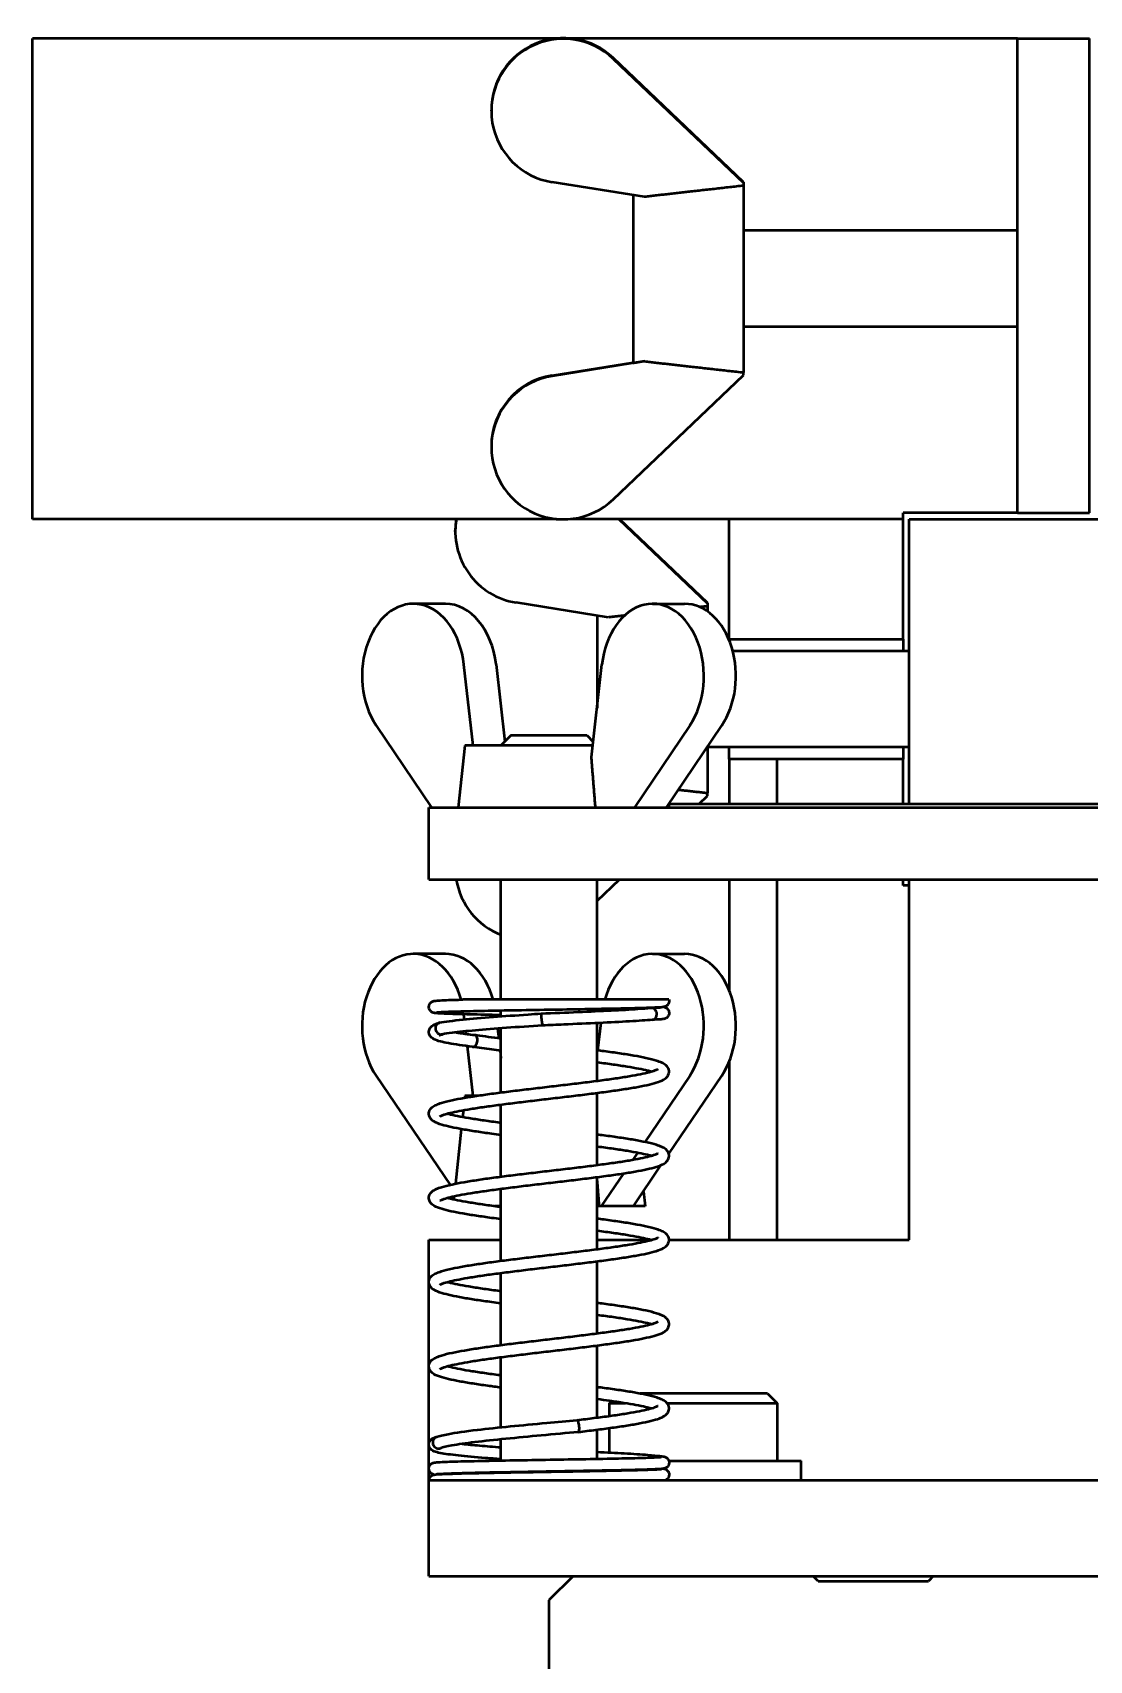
# Model space of a CAD drawing. Header units: millimetres. Extents: x -2015 to 3360, y -4745 to 2376.
# Drawn here: x 2083.4 to 2127.4, y 1527.8 to 1595.5 of the extents above; entities that cross this region are included whole.
import ezdxf

# ---------------------------------------------------------------- set-up
doc = ezdxf.new("R2010")
doc.units = ezdxf.units.MM
doc.header["$LTSCALE"] = 8
doc.layers.add('Visible (ISO)', color=7, linetype='Continuous', lineweight=50)

msp = doc.modelspace()

# ---------------------------------------------------------------- linework, layer by layer
at = {"layer": 'Visible (ISO)'}
for p, q in [((2105.254, 1595.305), (2083.443, 1595.305)), ((2083.443, 1575.305), (2083.443, 1595.305)), ((2124.443, 1595.305), (2105.833, 1595.305)), ((2124.443, 1575.555), (2124.443, 1595.305)), ((2124.443, 1595.305), (2127.443, 1595.305)), ((2127.443, 1575.555), (2127.443, 1595.305)), ((2113.043, 1589.32), (2107.612, 1594.492)), ((2107.612, 1594.461), (2113.043, 1589.289)), ((2102.543, 1592.289), (2102.543, 1592.32)), ((2108.926, 1588.712), (2105.071, 1589.327)), ((2108.443, 1588.789), (2108.443, 1581.805)), ((2113.043, 1589.32), (2113.043, 1589.289)), ((2113.043, 1589.289), (2113.043, 1589.175)), ((2113.043, 1589.175), (2113.043, 1581.405)), ((2124.443, 1587.305), (2113.043, 1587.305)), ((2124.443, 1583.305), (2113.043, 1583.305)), ((2108.926, 1581.867), (2105.071, 1581.253)), ((2105.071, 1581.284), (2108.443, 1581.821)), ((2107.612, 1576.119), (2113.043, 1581.29)), ((2108.443, 1581.805), (2108.445, 1581.805)), ((2113.043, 1581.29), (2113.043, 1581.405)), ((2102.543, 1578.321), (2102.543, 1578.291)), ((2105.254, 1575.305), (2083.443, 1575.305)), ((2119.693, 1575.305), (2105.833, 1575.305)), ((2107.851, 1575.305), (2111.543, 1571.789)), ((2111.543, 1571.82), (2107.883, 1575.305)), ((2112.443, 1570.305), (2112.443, 1575.305)), ((2124.443, 1575.555), (2119.693, 1575.555)), ((2119.693, 1575.305), (2119.693, 1575.555)), ((2119.693, 1570.305), (2119.693, 1575.305)), ((2119.943, 1575.305), (2139.943, 1575.305)), ((2119.943, 1563.455), (2119.943, 1575.305)), ((2124.443, 1575.555), (2127.443, 1575.555)), ((2101.043, 1574.789), (2101.043, 1574.82)), ((2100.63, 1571.776), (2099.295, 1571.776)), ((2107.426, 1571.212), (2103.571, 1571.827)), ((2109.256, 1571.776), (2110.591, 1571.776)), ((2111.543, 1571.82), (2111.543, 1571.789)), ((2111.543, 1571.789), (2111.543, 1571.675)), ((2106.943, 1571.289), (2106.943, 1567.439)), ((2111.543, 1571.675), (2111.543, 1571.461)), ((2112.443, 1570.267), (2112.443, 1570.305)), ((2112.443, 1570.305), (2119.693, 1570.305)), ((2119.943, 1569.805), (2112.596, 1569.805)), ((2119.693, 1570.305), (2119.693, 1569.805)), ((2101.785, 1565.876), (2101.403, 1569.248)), ((2102.738, 1569.248), (2103.102, 1566.035)), ((2106.711, 1565.393), (2107.148, 1569.248)), ((2097.749, 1566.707), (2100.054, 1563.305)), ((2103.373, 1566.305), (2102.943, 1565.876)), ((2103.373, 1566.305), (2106.514, 1566.305)), ((2106.514, 1566.305), (2106.784, 1566.035)), ((2110.802, 1566.707), (2108.497, 1563.305)), ((2109.832, 1563.305), (2112.137, 1566.707)), ((2101.443, 1565.876), (2101.164, 1563.305)), ((2106.766, 1565.876), (2101.443, 1565.876)), ((2111.543, 1565.831), (2111.543, 1563.905)), ((2119.943, 1565.805), (2111.543, 1565.805)), ((2112.443, 1565.305), (2112.443, 1565.805)), ((2119.693, 1565.805), (2119.693, 1565.305)), ((2114.443, 1565.305), (2112.443, 1565.305)), ((2112.443, 1565.305), (2112.443, 1563.455)), ((2114.443, 1563.455), (2114.443, 1565.305)), ((2119.693, 1565.305), (2114.443, 1565.305)), ((2119.693, 1563.455), (2119.693, 1565.305)), ((2111.191, 1563.455), (2111.543, 1563.79)), ((2111.543, 1563.79), (2111.543, 1563.905)), ((2099.943, 1563.305), (2416.943, 1563.305)), ((2099.943, 1560.305), (2099.943, 1563.305)), ((2109.943, 1563.455), (2406.943, 1563.455)), ((2109.943, 1563.305), (2109.943, 1563.455)), ((2099.943, 1560.305), (2416.943, 1560.305)), ((2102.943, 1555.305), (2102.943, 1560.305)), ((2106.943, 1559.41), (2107.883, 1560.305)), ((2106.943, 1555.305), (2106.943, 1560.305)), ((2112.443, 1560.305), (2112.443, 1555.697)), ((2114.443, 1545.305), (2114.443, 1560.305)), ((2119.693, 1560.055), (2119.693, 1560.305)), ((2119.943, 1545.305), (2119.943, 1560.305)), ((2119.943, 1560.055), (2119.693, 1560.055)), ((2100.63, 1557.205), (2099.295, 1557.205)), ((2109.256, 1557.205), (2110.591, 1557.205)), ((2109.937, 1555.305), (2101.36, 1555.305)), ((2102.943, 1554.609), (2102.943, 1554.841)), ((2106.943, 1554.825), (2106.943, 1554.911)), ((2101.425, 1554.482), (2101.403, 1554.677)), ((2102.74, 1554.663), (2102.747, 1554.594)), ((2106.943, 1551.925), (2106.943, 1554.326)), ((2106.979, 1553.187), (2107.109, 1554.334)), ((2101.494, 1553.877), (2101.481, 1553.986)), ((2102.804, 1554.097), (2102.85, 1553.689)), ((2102.943, 1551.44), (2102.943, 1554.108)), ((2101.785, 1551.305), (2101.552, 1553.365)), ((2102.908, 1553.177), (2102.943, 1552.869)), ((2097.749, 1552.136), (2100.825, 1547.598)), ((2110.802, 1552.136), (2108.933, 1549.378)), ((2109.932, 1548.883), (2112.137, 1552.136)), ((2112.443, 1552.713), (2112.443, 1545.305)), ((2106.943, 1548.421), (2106.943, 1551.421)), ((2101.443, 1551.305), (2101.434, 1551.22)), ((2101.965, 1551.305), (2101.443, 1551.305)), ((2102.943, 1547.936), (2102.943, 1550.936)), ((2101.378, 1550.703), (2101.346, 1550.412)), ((2101.292, 1549.913), (2101.045, 1547.645)), ((2108.628, 1548.929), (2108.433, 1548.64)), ((2108.047, 1548.071), (2107.122, 1546.705)), ((2108.457, 1546.705), (2109.62, 1548.422)), ((2102.943, 1544.432), (2102.943, 1547.432)), ((2106.943, 1544.917), (2106.943, 1547.917)), ((2100.988, 1547.122), (2100.973, 1546.982)), ((2102.943, 1546.705), (2102.67, 1546.705)), ((2107.04, 1546.705), (2106.943, 1546.705)), ((2107.122, 1546.705), (2107.04, 1546.705)), ((2108.457, 1546.705), (2107.122, 1546.705)), ((2108.943, 1546.705), (2108.457, 1546.705)), ((2108.876, 1547.324), (2108.943, 1546.705)), ((2099.943, 1545.305), (2102.943, 1545.305)), ((2099.943, 1535.305), (2099.943, 1545.305)), ((2106.943, 1545.305), (2109.167, 1545.305)), ((2109.942, 1545.305), (2119.943, 1545.305)), ((2106.943, 1541.413), (2106.943, 1544.413)), ((2102.943, 1540.929), (2102.943, 1543.928)), ((2106.943, 1537.91), (2106.943, 1540.909)), ((2102.943, 1537.507), (2102.943, 1540.425)), ((2107.531, 1538.593), (2107.443, 1538.505)), ((2114.043, 1538.905), (2108.741, 1538.905)), ((2114.043, 1538.905), (2114.443, 1538.505)), ((2107.443, 1538.505), (2108.122, 1538.505)), ((2107.443, 1538.505), (2107.443, 1537.977)), ((2109.863, 1538.505), (2114.443, 1538.505)), ((2114.443, 1538.505), (2114.443, 1536.105)), ((2106.943, 1536.194), (2106.943, 1537.406)), ((2107.443, 1537.472), (2107.443, 1536.457)), ((2102.943, 1536.125), (2102.943, 1537.004)), ((2109.933, 1536.105), (2115.443, 1536.105)), ((2115.443, 1535.305), (2115.443, 1536.105)), ((2099.943, 1535.305), (2168.443, 1535.305)), ((2099.943, 1531.305), (2099.943, 1535.305)), ((2102.943, 1535.621), (2102.943, 1535.627)), ((2106.943, 1535.691), (2106.943, 1535.697)), ((2099.943, 1531.305), (2168.443, 1531.305)), ((2105.943, 1531.305), (2104.943, 1530.305)), ((2116.143, 1531.105), (2115.943, 1531.305)), ((2116.143, 1531.105), (2120.743, 1531.105)), ((2120.943, 1531.305), (2120.743, 1531.105)), ((2104.943, 1530.305), (2104.943, 1524.305))]:
    msp.add_line(p, q, dxfattribs=at)
for centre, major_axis, ratio, start_param, end_param in [((2105.543, 1592.289), (-3, 0), 0.99987, 3.951376, 7.69595), ((2105.543, 1592.32), (-3, 0), 0.99987, 3.951376, 6.283185), ((2105.543, 1578.291), (-3, 0), 0.99987, 4.870421, 8.614994), ((2105.543, 1578.321), (-3, 0), 0.99987, 4.870421, 6.283185), ((2177.525, 1592.813), (-69.082, -11.007), 0.00183, 0.006708, 0.117988), ((2104.043, 1574.789), (-3, 0), 0.99987, 6.110235, 7.69595), ((2104.043, 1574.82), (-3, 0), 0.99987, 6.120578, 6.283185), ((2099.295, 1568.776), (0, 3), 0.711504, 4.870421, 8.614994), ((2100.63, 1568.776), (0, 3), 0.711504, 4.870421, 6.283185), ((2109.256, 1568.776), (0, 3), 0.711504, 3.951376, 7.69595), ((2110.591, 1568.776), (0, 3), 0.711504, 3.951376, 6.283185), ((2104.043, 1560.791), (-3, 0), 0.99987, 0.162608, 1.195373), ((2099.295, 1554.205), (0, 3), 0.711504, 5.087075, 8.614994), ((2100.63, 1554.205), (0, 3), 0.711504, 5.087811, 6.283185), ((2109.256, 1554.205), (0, 3), 0.711504, 3.951376, 7.47856), ((2110.591, 1554.205), (0, 3), 0.711504, 3.951376, 6.283185), ((2109.21, 1554.711), (-0.065, 0.242), 0.892106, 4.478467, 6.134202), ((2100.45, 1554.101), (-0.085, 0.235), 0.939483, 6.149792, 7.526212), ((2099.295, 1554.205), (0, 3), 0.711504, 4.870421, 4.875277), ((2104.647, 1554.477), (-0.029, 0.248), 0.061901, 6.278527, 7.846701), ((2104.647, 1554.477), (0.029, -0.248), 0.061901, 4.705108, 6.278526), ((2109.21, 1554.711), (0.065, -0.242), 0.892106, 6.135558, 7.620059), ((2100.45, 1554.101), (0.085, -0.235), 0.939483, 4.384619, 6.147002), ((2101.8, 1553.585), (-0.039, -0.247), 0.657148, 0.021541, 1.673326), ((2101.8, 1553.585), (0.039, 0.247), 0.657148, 4.814919, 6.304909), ((2106.141, 1537.557), (-0.03, 0.248), 0.250442, 4.682015, 6.27674), ((2106.141, 1537.557), (0.03, -0.248), 0.250442, 6.276756, 7.823608), ((2100.347, 1536.869), (-0.106, 0.227), 0.961085, 6.202865, 7.433253), ((2100.347, 1536.869), (0.106, -0.227), 0.961085, 4.29166, 6.199943), ((2109.54, 1536.056), (0.106, 0.227), 0.961085, 0.3549, 1.049403)]:
    msp.add_ellipse(centre, major_axis=major_axis, ratio=ratio, start_param=start_param, end_param=end_param, dxfattribs=at)
for points, weights in [([(2113.043, 1589.175), (2110.854, 1588.93), (2108.926, 1588.712)], [1, 1.00211729304, 1.0004735734]), ([(2108.926, 1581.867), (2110.854, 1581.65), (2113.043, 1581.405)], [1.0004735734, 1.00211729301, 1]), ([(2108.089, 1571.287), (2107.754, 1571.249), (2107.426, 1571.212)], [1.00092327795, 1.00075262387, 1.0004735734]), ([(2111.543, 1571.675), (2111.384, 1571.657), (2111.227, 1571.64)], [1, 1.00015325716, 1.00028680896]), ([(2106.878, 1563.305), (2106.792, 1564.384), (2106.711, 1565.393)], [1.0011641669, 1.00133321642, 1.0004735734]), ([(2110.33, 1564.041), (2110.926, 1563.974), (2111.543, 1563.905)], [1.0008941037, 1.00059611684, 1]), ([(2107.04, 1546.705), (2106.991, 1547.322), (2106.944, 1547.917)], [1, 1.00059553378, 1.0008935205])]:
    msp.add_rational_spline(points, weights, degree=2, dxfattribs=at)
for points, knots in [([(2102.943, 1554.659), (2102.933, 1554.659), (2102.924, 1554.659), (2102.457, 1554.668), (2102.03, 1554.677), (2101.297, 1554.694), (2100.982, 1554.702), (2100.502, 1554.72), (2100.336, 1554.728), (2100.208, 1554.741), (2100.187, 1554.743), (2100.149, 1554.751), (2100.138, 1554.753), (2100.112, 1554.761), (2100.101, 1554.766), (2100.077, 1554.777), (2100.065, 1554.784), (2100.038, 1554.802), (2100.021, 1554.817), (2099.991, 1554.85), (2099.978, 1554.87), (2099.956, 1554.915), (2099.949, 1554.941), (2099.942, 1554.994), (2099.943, 1555.023), (2099.954, 1555.076), (2099.964, 1555.102), (2099.991, 1555.148), (2100.008, 1555.168), (2100.041, 1555.199), (2100.058, 1555.21), (2100.086, 1555.226), (2100.098, 1555.231), (2100.12, 1555.239), (2100.129, 1555.242), (2100.154, 1555.249), (2100.166, 1555.251), (2100.212, 1555.258), (2100.247, 1555.261), (2100.433, 1555.276), (2100.674, 1555.285), (2101.113, 1555.299), (2101.233, 1555.302), (2101.36, 1555.305)], [0.6034685, 0.6034685, 0.6034685, 0.6034685, 0.6066572, 0.6066572, 0.7581803, 0.7581803, 0.9099504, 0.9099504, 1.0625078, 1.0625078, 1.1034786, 1.1034786, 1.1188623, 1.1188623, 1.1277932, 1.1277932, 1.1339416, 1.1339416, 1.1418218, 1.1418218, 1.1494623, 1.1494623, 1.1577982, 1.1577982, 1.1664758, 1.1664758, 1.1751695, 1.1751695, 1.1837894, 1.1837894, 1.1917518, 1.1917518, 1.1993834, 1.1993834, 1.2089502, 1.2089502, 1.2282592, 1.2282592, 1.286104, 1.286104, 1.4622946, 1.4622946, 1.520522, 1.520522, 1.520522, 1.520522]), ([(2109.937, 1555.305), (2109.943, 1555.278), (2109.945, 1555.248), (2109.938, 1555.193), (2109.93, 1555.166), (2109.906, 1555.118), (2109.891, 1555.096), (2109.857, 1555.061), (2109.84, 1555.047), (2109.81, 1555.029), (2109.798, 1555.023), (2109.776, 1555.014), (2109.766, 1555.01), (2109.743, 1555.004), (2109.733, 1555.001), (2109.694, 1554.994), (2109.671, 1554.991), (2109.551, 1554.98), (2109.41, 1554.973), (2108.964, 1554.956), (2108.624, 1554.946), (2107.851, 1554.928), (2107.421, 1554.92), (2106.503, 1554.903), (2106.004, 1554.894), (2105, 1554.877), (2104.482, 1554.868), (2103.494, 1554.851), (2103.01, 1554.843), (2102.137, 1554.826), (2101.736, 1554.817), (2101.067, 1554.8), (2100.791, 1554.791), (2100.497, 1554.779), (2100.418, 1554.775), (2100.315, 1554.768), (2100.282, 1554.765), (2100.262, 1554.762), (2100.258, 1554.762), (2100.258, 1554.762)], [0, 0, 0, 0, 0.008925, 0.008925, 0.017607, 0.017607, 0.026269, 0.026269, 0.034482, 0.034482, 0.041781, 0.041781, 0.050292, 0.050292, 0.065425, 0.065425, 0.109342, 0.109342, 0.24208, 0.24208, 0.409102, 0.409102, 0.561429, 0.561429, 0.713194, 0.713194, 0.864712, 0.864712, 1.01609, 1.01609, 1.167314, 1.167314, 1.318224, 1.318224, 1.392233, 1.392233, 1.448638, 1.448638, 1.466253, 1.466253, 1.466253, 1.466253]), ([(2104.618, 1554.725), (2105.131, 1554.747), (2105.656, 1554.768), (2106.64, 1554.811), (2107.113, 1554.833), (2107.955, 1554.875), (2108.336, 1554.896), (2108.853, 1554.931), (2109.033, 1554.945), (2109.178, 1554.959)], [0, 0, 0, 0, 0.1543807, 0.1543807, 0.3058046, 0.3058046, 0.4569071, 0.4569071, 0.5570531, 0.5570531, 0.5570531, 0.5570531]), ([(2109.189, 1554.96), (2109.412, 1554.968), (2109.569, 1554.978), (2109.624, 1554.984), (2109.628, 1554.985), (2109.628, 1554.985)], [0, 0, 0, 0, 0.1512421, 0.1512421, 0.1723553, 0.1723553, 0.1723553, 0.1723553]), ([(2109.722, 1554.999), (2109.728, 1554.998), (2109.734, 1554.996), (2109.754, 1554.992), (2109.771, 1554.988), (2109.813, 1554.968), (2109.83, 1554.958), (2109.862, 1554.932), (2109.879, 1554.916), (2109.907, 1554.88), (2109.918, 1554.858), (2109.936, 1554.811), (2109.942, 1554.784), (2109.944, 1554.729), (2109.94, 1554.701), (2109.924, 1554.649), (2109.912, 1554.624), (2109.882, 1554.582), (2109.864, 1554.564), (2109.831, 1554.538), (2109.816, 1554.529), (2109.79, 1554.516), (2109.779, 1554.512), (2109.758, 1554.505), (2109.748, 1554.502), (2109.721, 1554.496), (2109.707, 1554.493), (2109.647, 1554.485), (2109.595, 1554.481), (2109.448, 1554.472), (2109.352, 1554.468), (2109.236, 1554.463)], [0.2996604, 0.2996604, 0.2996604, 0.2996604, 0.3078361, 0.3078361, 0.3256922, 0.3256922, 0.3341374, 0.3341374, 0.3418826, 0.3418826, 0.3496081, 0.3496081, 0.3581042, 0.3581042, 0.3667843, 0.3667843, 0.3754633, 0.3754633, 0.3839833, 0.3839833, 0.3917364, 0.3917364, 0.3994389, 0.3994389, 0.4104952, 0.4104952, 0.4355367, 0.4355367, 0.5106721, 0.5106721, 0.5902797, 0.5902797, 0.5902797, 0.5902797]), ([(2101.765, 1553.338), (2101.37, 1553.386), (2101.029, 1553.436), (2100.499, 1553.535), (2100.311, 1553.579), (2100.122, 1553.672), (2100.08, 1553.696), (2100.012, 1553.764), (2099.987, 1553.796), (2099.955, 1553.867), (2099.946, 1553.903), (2099.94, 1553.996), (2099.955, 1554.053), (2100, 1554.137), (2100.028, 1554.167), (2100.095, 1554.226), (2100.135, 1554.249), (2100.237, 1554.297), (2100.303, 1554.319), (2100.379, 1554.341)], [0, 0, 0, 0, 0.1583041, 0.1583041, 0.3163876, 0.3163876, 0.3638087, 0.3638087, 0.3908107, 0.3908107, 0.4110519, 0.4110519, 0.4414556, 0.4414556, 0.4703522, 0.4703522, 0.5155241, 0.5155241, 0.580247, 0.580247, 0.580247, 0.580247]), ([(2100.395, 1554.345), (2100.615, 1554.391), (2100.945, 1554.433), (2101.725, 1554.512), (2102.159, 1554.549), (2103.079, 1554.619), (2103.573, 1554.654), (2104.255, 1554.701), (2104.436, 1554.713), (2104.618, 1554.725)], [0, 0, 0, 0, 0.1896103, 0.1896103, 0.3516961, 0.3516961, 0.5054101, 0.5054101, 0.5601299, 0.5601299, 0.5601299, 0.5601299]), ([(2104.676, 1554.229), (2104.163, 1554.194), (2103.648, 1554.159), (2102.705, 1554.091), (2102.263, 1554.057), (2101.5, 1553.989), (2101.168, 1553.955), (2100.743, 1553.9), (2100.604, 1553.878), (2100.504, 1553.858)], [0.0000024, 0.0000024, 0.0000024, 0.0000024, 0.1546384, 0.1546384, 0.3061934, 0.3061934, 0.4569914, 0.4569914, 0.5567999, 0.5567999, 0.5567999, 0.5567999]), ([(2109.242, 1554.464), (2109.001, 1554.441), (2108.675, 1554.418), (2107.919, 1554.373), (2107.485, 1554.351), (2106.562, 1554.308), (2106.062, 1554.287), (2105.267, 1554.253), (2104.97, 1554.241), (2104.676, 1554.229)], [0, 0, 0, 0, 0.1626444, 0.1626444, 0.317803, 0.317803, 0.4703385, 0.4703385, 0.558708, 0.558708, 0.558708, 0.558708]), ([(2100.512, 1553.859), (2100.456, 1553.843), (2100.414, 1553.828), (2100.383, 1553.813), (2100.377, 1553.81), (2100.377, 1553.81)], [0.00270242, 0.00270242, 0.00270242, 0.00270242, 0.06212935, 0.06212935, 0.08898141, 0.08898141, 0.08898141, 0.08898141]), ([(2101.063, 1553.941), (2101.124, 1553.931), (2101.188, 1553.921), (2101.429, 1553.885), (2101.624, 1553.859), (2101.835, 1553.833)], [0.443784, 0.443784, 0.443784, 0.443784, 0.476774, 0.476774, 0.5618665, 0.5618665, 0.5618665, 0.5618665]), ([(2102.943, 1553.677), (2102.9, 1553.682), (2102.856, 1553.688), (2102.638, 1553.717), (2102.468, 1553.74), (2102.142, 1553.786), (2101.986, 1553.809), (2101.839, 1553.832)], [28.461513, 28.461513, 28.461513, 28.461513, 28.4920589, 28.4920589, 28.6172554, 28.6172554, 28.742452, 28.742452, 28.742452, 28.742452]), ([(2100.401, 1550.441), (2100.401, 1550.441), (2100.419, 1550.455), (2100.485, 1550.485), (2100.53, 1550.503), (2100.654, 1550.543), (2100.738, 1550.567), (2100.943, 1550.617), (2101.067, 1550.644), (2101.351, 1550.699), (2101.512, 1550.727), (2101.864, 1550.785), (2102.056, 1550.814), (2102.464, 1550.872), (2102.681, 1550.902), (2103.134, 1550.961), (2103.371, 1550.99), (2103.856, 1551.05), (2104.105, 1551.08), (2104.609, 1551.139), (2104.864, 1551.169), (2105.373, 1551.229), (2105.628, 1551.259), (2106.13, 1551.319), (2106.378, 1551.349), (2106.859, 1551.409), (2107.093, 1551.44), (2107.542, 1551.5), (2107.757, 1551.531), (2108.163, 1551.592), (2108.353, 1551.622), (2108.706, 1551.685), (2108.868, 1551.716), (2109.162, 1551.781), (2109.293, 1551.814), (2109.532, 1551.887), (2109.634, 1551.926), (2109.776, 1552.009), (2109.827, 1552.044), (2109.899, 1552.139), (2109.923, 1552.183), (2109.95, 1552.302), (2109.941, 1552.38), (2109.885, 1552.503), (2109.844, 1552.546), (2109.75, 1552.623), (2109.694, 1552.653), (2109.57, 1552.709), (2109.501, 1552.734), (2109.299, 1552.798), (2109.151, 1552.835), (2108.829, 1552.904), (2108.659, 1552.937), (2108.293, 1553), (2108.097, 1553.031), (2107.682, 1553.093), (2107.463, 1553.123), (2107.139, 1553.166), (2107.042, 1553.179), (2106.943, 1553.192)], [23.447737, 23.447737, 23.447737, 23.447737, 23.562783, 23.562783, 23.673013, 23.673013, 23.807581, 23.807581, 23.955899, 23.955899, 24.110586, 24.110586, 24.268223, 24.268223, 24.427343, 24.427343, 24.58729, 24.58729, 24.747756, 24.747756, 24.908596, 24.908596, 25.069755, 25.069755, 25.231247, 25.231247, 25.39316, 25.39316, 25.555707, 25.555707, 25.719355, 25.719355, 25.885233, 25.885233, 26.056627, 26.056627, 26.247089, 26.247089, 26.35951, 26.35951, 26.421567, 26.421567, 26.501272, 26.501272, 26.591639, 26.591639, 26.712079, 26.712079, 26.83177, 26.83177, 27.024188, 27.024188, 27.194956, 27.194956, 27.36051, 27.36051, 27.523991, 27.523991, 27.592224, 27.592224, 27.592224, 27.592224]), ([(2102.943, 1553.172), (2102.816, 1553.189), (2102.691, 1553.205), (2102.425, 1553.241), (2102.285, 1553.261), (2102.017, 1553.299), (2101.887, 1553.319), (2101.763, 1553.338)], [28.4466161, 28.4466161, 28.4466161, 28.4466161, 28.5347558, 28.5347558, 28.6386039, 28.6386039, 28.7419657, 28.7419657, 28.7419657, 28.7419657]), ([(2102.943, 1549.669), (2102.816, 1549.685), (2102.691, 1549.702), (2102.344, 1549.748), (2102.129, 1549.779), (2101.723, 1549.84), (2101.533, 1549.871), (2101.18, 1549.933), (2101.018, 1549.964), (2100.724, 1550.029), (2100.593, 1550.062), (2100.354, 1550.135), (2100.252, 1550.174), (2100.11, 1550.257), (2100.059, 1550.292), (2099.987, 1550.387), (2099.963, 1550.431), (2099.936, 1550.55), (2099.946, 1550.628), (2100.001, 1550.751), (2100.042, 1550.794), (2100.136, 1550.871), (2100.192, 1550.901), (2100.316, 1550.957), (2100.385, 1550.982), (2100.587, 1551.046), (2100.735, 1551.083), (2101.057, 1551.152), (2101.227, 1551.185), (2101.594, 1551.248), (2101.789, 1551.279), (2102.204, 1551.341), (2102.423, 1551.371), (2102.879, 1551.432), (2103.116, 1551.462), (2103.602, 1551.523), (2103.852, 1551.553), (2104.357, 1551.613), (2104.612, 1551.643), (2105.123, 1551.703), (2105.378, 1551.733), (2105.882, 1551.793), (2106.13, 1551.823), (2106.613, 1551.882), (2106.848, 1551.912), (2107.297, 1551.971), (2107.512, 1552.001), (2107.917, 1552.06), (2108.106, 1552.089), (2108.454, 1552.147), (2108.612, 1552.176), (2108.893, 1552.232), (2109.015, 1552.26), (2109.218, 1552.313), (2109.3, 1552.338), (2109.416, 1552.381), (2109.455, 1552.4), (2109.481, 1552.416), (2109.486, 1552.42), (2109.486, 1552.42)], [22.163431, 22.163431, 22.163431, 22.163431, 22.251584, 22.251584, 22.414131, 22.414131, 22.577779, 22.577779, 22.743657, 22.743657, 22.915052, 22.915052, 23.105518, 23.105518, 23.217924, 23.217924, 23.279977, 23.279977, 23.359681, 23.359681, 23.450049, 23.450049, 23.570493, 23.570493, 23.690183, 23.690183, 23.882599, 23.882599, 24.053367, 24.053367, 24.218921, 24.218921, 24.382402, 24.382402, 24.544853, 24.544853, 24.706705, 24.706705, 24.868151, 24.868151, 25.029268, 25.029268, 25.190063, 25.190063, 25.35047, 25.35047, 25.510326, 25.510326, 25.669284, 25.669284, 25.826591, 25.826591, 25.980485, 25.980485, 26.126485, 26.126485, 26.253283, 26.253283, 26.307918, 26.307918, 26.307918, 26.307918]), ([(2109.19, 1552.306), (2109.147, 1552.318), (2109.101, 1552.33), (2108.943, 1552.369), (2108.819, 1552.396), (2108.535, 1552.451), (2108.374, 1552.479), (2108.022, 1552.537), (2107.831, 1552.566), (2107.422, 1552.624), (2107.205, 1552.654), (2106.967, 1552.685), (2106.955, 1552.686), (2106.943, 1552.688)], [26.8803103, 26.8803103, 26.8803103, 26.8803103, 26.9491762, 26.9491762, 27.0974942, 27.0974942, 27.2521815, 27.2521815, 27.409818, 27.409818, 27.5689379, 27.5689379, 27.5773277, 27.5773277, 27.5773277, 27.5773277]), ([(2102.943, 1550.173), (2102.9, 1550.178), (2102.856, 1550.184), (2102.589, 1550.219), (2102.374, 1550.249), (2101.969, 1550.308), (2101.78, 1550.337), (2101.432, 1550.395), (2101.274, 1550.424), (2100.994, 1550.48), (2100.871, 1550.508), (2100.742, 1550.542), (2100.719, 1550.548), (2100.696, 1550.554)], [22.1783277, 22.1783277, 22.1783277, 22.1783277, 22.2088709, 22.2088709, 22.3687272, 22.3687272, 22.5276853, 22.5276853, 22.6849919, 22.6849919, 22.8388862, 22.8388862, 22.875344, 22.875344, 22.875344, 22.875344]), ([(2100.401, 1546.937), (2100.401, 1546.937), (2100.419, 1546.951), (2100.485, 1546.981), (2100.53, 1546.999), (2100.654, 1547.039), (2100.738, 1547.063), (2100.943, 1547.113), (2101.067, 1547.14), (2101.351, 1547.195), (2101.512, 1547.223), (2101.864, 1547.281), (2102.056, 1547.31), (2102.464, 1547.368), (2102.681, 1547.398), (2103.134, 1547.457), (2103.371, 1547.487), (2103.856, 1547.546), (2104.105, 1547.576), (2104.609, 1547.636), (2104.864, 1547.665), (2105.373, 1547.725), (2105.628, 1547.755), (2106.13, 1547.815), (2106.378, 1547.845), (2106.859, 1547.906), (2107.093, 1547.936), (2107.542, 1547.996), (2107.757, 1548.027), (2108.163, 1548.088), (2108.353, 1548.119), (2108.706, 1548.181), (2108.868, 1548.212), (2109.162, 1548.277), (2109.293, 1548.31), (2109.532, 1548.383), (2109.634, 1548.422), (2109.776, 1548.505), (2109.827, 1548.541), (2109.899, 1548.635), (2109.923, 1548.679), (2109.95, 1548.798), (2109.941, 1548.876), (2109.885, 1549), (2109.844, 1549.042), (2109.75, 1549.119), (2109.694, 1549.149), (2109.57, 1549.205), (2109.501, 1549.23), (2109.299, 1549.294), (2109.151, 1549.331), (2108.829, 1549.4), (2108.659, 1549.433), (2108.293, 1549.496), (2108.097, 1549.527), (2107.682, 1549.589), (2107.463, 1549.619), (2107.139, 1549.663), (2107.042, 1549.675), (2106.943, 1549.688)], [17.164551, 17.164551, 17.164551, 17.164551, 17.279591, 17.279591, 17.389819, 17.389819, 17.524386, 17.524386, 17.672703, 17.672703, 17.82739, 17.82739, 17.985026, 17.985026, 18.144146, 18.144146, 18.304093, 18.304093, 18.46456, 18.46456, 18.625399, 18.625399, 18.786558, 18.786558, 18.94805, 18.94805, 19.109964, 19.109964, 19.27251, 19.27251, 19.436158, 19.436158, 19.602036, 19.602036, 19.773429, 19.773429, 19.963888, 19.963888, 20.07632, 20.07632, 20.13838, 20.13838, 20.218086, 20.218086, 20.308452, 20.308452, 20.428889, 20.428889, 20.548581, 20.548581, 20.741, 20.741, 20.911767, 20.911767, 21.077322, 21.077322, 21.240802, 21.240802, 21.309039, 21.309039, 21.309039, 21.309039]), ([(2102.943, 1546.165), (2102.815, 1546.181), (2102.69, 1546.198), (2102.343, 1546.245), (2102.128, 1546.275), (2101.723, 1546.336), (2101.533, 1546.367), (2101.18, 1546.429), (2101.018, 1546.46), (2100.724, 1546.525), (2100.593, 1546.558), (2100.354, 1546.632), (2100.252, 1546.67), (2100.11, 1546.754), (2100.059, 1546.789), (2099.987, 1546.884), (2099.963, 1546.927), (2099.936, 1547.047), (2099.946, 1547.124), (2100.001, 1547.248), (2100.042, 1547.29), (2100.136, 1547.367), (2100.192, 1547.397), (2100.316, 1547.453), (2100.385, 1547.478), (2100.587, 1547.542), (2100.735, 1547.579), (2101.057, 1547.649), (2101.227, 1547.681), (2101.594, 1547.744), (2101.79, 1547.775), (2102.204, 1547.837), (2102.423, 1547.868), (2102.879, 1547.928), (2103.116, 1547.959), (2103.603, 1548.019), (2103.852, 1548.049), (2104.357, 1548.109), (2104.613, 1548.139), (2105.123, 1548.199), (2105.378, 1548.229), (2105.882, 1548.289), (2106.13, 1548.319), (2106.613, 1548.378), (2106.848, 1548.408), (2107.297, 1548.468), (2107.512, 1548.497), (2107.917, 1548.556), (2108.106, 1548.585), (2108.454, 1548.643), (2108.612, 1548.672), (2108.893, 1548.729), (2109.015, 1548.756), (2109.218, 1548.809), (2109.3, 1548.834), (2109.416, 1548.877), (2109.455, 1548.896), (2109.481, 1548.912), (2109.486, 1548.916), (2109.486, 1548.916)], [15.880246, 15.880246, 15.880246, 15.880246, 15.968538, 15.968538, 16.131086, 16.131086, 16.294735, 16.294735, 16.460616, 16.460616, 16.632019, 16.632019, 16.822517, 16.822517, 16.934797, 16.934797, 16.996811, 16.996811, 17.076511, 17.076511, 17.166887, 17.166887, 17.287368, 17.287368, 17.407044, 17.407044, 17.59945, 17.59945, 17.770215, 17.770215, 17.935769, 17.935769, 18.099249, 18.099249, 18.2617, 18.2617, 18.423552, 18.423552, 18.584998, 18.584998, 18.746115, 18.746115, 18.90691, 18.90691, 19.067317, 19.067317, 19.227173, 19.227173, 19.386131, 19.386131, 19.543437, 19.543437, 19.69733, 19.69733, 19.843328, 19.843328, 19.97012, 19.97012, 20.024733, 20.024733, 20.024733, 20.024733]), ([(2109.19, 1548.802), (2109.147, 1548.814), (2109.101, 1548.826), (2108.943, 1548.865), (2108.819, 1548.892), (2108.535, 1548.947), (2108.374, 1548.975), (2108.022, 1549.033), (2107.831, 1549.062), (2107.422, 1549.12), (2107.205, 1549.15), (2106.967, 1549.181), (2106.955, 1549.182), (2106.943, 1549.184)], [20.597125, 20.597125, 20.597125, 20.597125, 20.6660027, 20.6660027, 20.8143215, 20.8143215, 20.9690091, 20.9690091, 21.1266458, 21.1266458, 21.2857658, 21.2857658, 21.2941424, 21.2941424, 21.2941424, 21.2941424]), ([(2102.943, 1546.669), (2102.9, 1546.675), (2102.856, 1546.68), (2102.589, 1546.716), (2102.374, 1546.745), (2101.97, 1546.804), (2101.78, 1546.833), (2101.432, 1546.891), (2101.274, 1546.92), (2100.994, 1546.977), (2100.871, 1547.004), (2100.743, 1547.038), (2100.719, 1547.044), (2100.696, 1547.051)], [15.8951424, 15.8951424, 15.8951424, 15.8951424, 15.9256577, 15.9256577, 16.0855141, 16.0855141, 16.2444724, 16.2444724, 16.4017795, 16.4017795, 16.5556746, 16.5556746, 16.5921587, 16.5921587, 16.5921587, 16.5921587]), ([(2100.401, 1543.433), (2100.401, 1543.433), (2100.419, 1543.447), (2100.485, 1543.477), (2100.53, 1543.495), (2100.653, 1543.536), (2100.737, 1543.559), (2100.943, 1543.609), (2101.067, 1543.636), (2101.351, 1543.691), (2101.511, 1543.72), (2101.863, 1543.777), (2102.055, 1543.806), (2102.464, 1543.865), (2102.681, 1543.894), (2103.134, 1543.953), (2103.37, 1543.983), (2103.855, 1544.042), (2104.104, 1544.072), (2104.608, 1544.132), (2104.863, 1544.162), (2105.373, 1544.222), (2105.627, 1544.251), (2106.13, 1544.312), (2106.377, 1544.342), (2106.859, 1544.402), (2107.093, 1544.432), (2107.542, 1544.493), (2107.757, 1544.523), (2108.162, 1544.584), (2108.353, 1544.615), (2108.706, 1544.677), (2108.868, 1544.708), (2109.162, 1544.773), (2109.293, 1544.806), (2109.531, 1544.88), (2109.634, 1544.918), (2109.776, 1545.002), (2109.827, 1545.037), (2109.899, 1545.132), (2109.923, 1545.175), (2109.95, 1545.295), (2109.941, 1545.373), (2109.885, 1545.496), (2109.844, 1545.538), (2109.75, 1545.616), (2109.694, 1545.645), (2109.57, 1545.701), (2109.501, 1545.726), (2109.299, 1545.79), (2109.151, 1545.827), (2108.829, 1545.897), (2108.659, 1545.929), (2108.293, 1545.992), (2108.097, 1546.023), (2107.682, 1546.085), (2107.463, 1546.116), (2107.139, 1546.159), (2107.042, 1546.172), (2106.943, 1546.184)], [10.881366, 10.881366, 10.881366, 10.881366, 10.996335, 10.996335, 11.106542, 11.106542, 11.241095, 11.241095, 11.389405, 11.389405, 11.544089, 11.544089, 11.701724, 11.701724, 11.860843, 11.860843, 12.02079, 12.02079, 12.181256, 12.181256, 12.342095, 12.342095, 12.503254, 12.503254, 12.664745, 12.664745, 12.826659, 12.826659, 12.989205, 12.989205, 13.152851, 13.152851, 13.318727, 13.318727, 13.490114, 13.490114, 13.680545, 13.680545, 13.793084, 13.793084, 13.855178, 13.855178, 13.934888, 13.934888, 14.025246, 14.025246, 14.145652, 14.145652, 14.265356, 14.265356, 14.457784, 14.457784, 14.628553, 14.628553, 14.794108, 14.794108, 14.957589, 14.957589, 15.025854, 15.025854, 15.025854, 15.025854]), ([(2102.943, 1542.661), (2102.813, 1542.678), (2102.686, 1542.695), (2102.337, 1542.742), (2102.122, 1542.772), (2101.717, 1542.833), (2101.527, 1542.864), (2101.175, 1542.926), (2101.013, 1542.958), (2100.72, 1543.022), (2100.589, 1543.056), (2100.351, 1543.129), (2100.249, 1543.168), (2100.108, 1543.251), (2100.058, 1543.287), (2099.987, 1543.381), (2099.963, 1543.424), (2099.936, 1543.543), (2099.946, 1543.621), (2100.001, 1543.744), (2100.043, 1543.787), (2100.137, 1543.864), (2100.193, 1543.894), (2100.317, 1543.95), (2100.386, 1543.975), (2100.588, 1544.038), (2100.736, 1544.076), (2101.058, 1544.145), (2101.228, 1544.177), (2101.595, 1544.241), (2101.791, 1544.272), (2102.206, 1544.333), (2102.425, 1544.364), (2102.881, 1544.425), (2103.118, 1544.455), (2103.604, 1544.516), (2103.854, 1544.546), (2104.359, 1544.606), (2104.614, 1544.636), (2105.125, 1544.696), (2105.38, 1544.726), (2105.883, 1544.786), (2106.132, 1544.815), (2106.614, 1544.875), (2106.849, 1544.905), (2107.299, 1544.964), (2107.514, 1544.994), (2107.918, 1545.052), (2108.107, 1545.082), (2108.455, 1545.14), (2108.613, 1545.169), (2108.894, 1545.225), (2109.016, 1545.253), (2109.218, 1545.305), (2109.3, 1545.331), (2109.416, 1545.374), (2109.455, 1545.392), (2109.481, 1545.409), (2109.486, 1545.412), (2109.486, 1545.412)], [9.59706, 9.59706, 9.59706, 9.59706, 9.686889, 9.686889, 9.849445, 9.849445, 10.013108, 10.013108, 10.17902, 10.17902, 10.350509, 10.350509, 10.541365, 10.541365, 10.652207, 10.652207, 10.713831, 10.713831, 10.793477, 10.793477, 10.883944, 10.883944, 11.004808, 11.004808, 11.124338, 11.124338, 11.316634, 11.316634, 11.487382, 11.487382, 11.652929, 11.652929, 11.816406, 11.816406, 11.978856, 11.978856, 12.140706, 12.140706, 12.302151, 12.302151, 12.463268, 12.463268, 12.624062, 12.624062, 12.784468, 12.784468, 12.944323, 12.944323, 13.103278, 13.103278, 13.26058, 13.26058, 13.414462, 13.414462, 13.560435, 13.560435, 13.687167, 13.687167, 13.741548, 13.741548, 13.741548, 13.741548]), ([(2109.19, 1545.299), (2109.147, 1545.311), (2109.101, 1545.323), (2108.943, 1545.361), (2108.819, 1545.388), (2108.535, 1545.443), (2108.374, 1545.472), (2108.022, 1545.529), (2107.83, 1545.558), (2107.421, 1545.617), (2107.204, 1545.646), (2106.967, 1545.677), (2106.955, 1545.679), (2106.943, 1545.68)], [14.3139395, 14.3139395, 14.3139395, 14.3139395, 14.3829408, 14.3829408, 14.5312675, 14.5312675, 14.6859588, 14.6859588, 14.8435972, 14.8435972, 15.002718, 15.002718, 15.0109571, 15.0109571, 15.0109571, 15.0109571]), ([(2102.943, 1543.165), (2102.9, 1543.171), (2102.857, 1543.177), (2102.59, 1543.212), (2102.375, 1543.241), (2101.971, 1543.3), (2101.781, 1543.329), (2101.433, 1543.388), (2101.275, 1543.416), (2100.994, 1543.473), (2100.872, 1543.5), (2100.743, 1543.534), (2100.719, 1543.54), (2100.696, 1543.547)], [9.611957, 9.611957, 9.611957, 9.611957, 9.6421849, 9.6421849, 9.8020426, 9.8020426, 9.961003, 9.961003, 10.1183141, 10.1183141, 10.2722181, 10.2722181, 10.3089732, 10.3089732, 10.3089732, 10.3089732]), ([(2100.401, 1539.93), (2100.401, 1539.929), (2100.419, 1539.943), (2100.484, 1539.973), (2100.529, 1539.991), (2100.652, 1540.031), (2100.735, 1540.055), (2100.94, 1540.105), (2101.064, 1540.132), (2101.347, 1540.187), (2101.508, 1540.215), (2101.859, 1540.273), (2102.051, 1540.302), (2102.459, 1540.36), (2102.676, 1540.39), (2103.129, 1540.449), (2103.365, 1540.478), (2103.85, 1540.538), (2104.099, 1540.568), (2104.603, 1540.627), (2104.858, 1540.657), (2105.367, 1540.717), (2105.622, 1540.747), (2106.124, 1540.807), (2106.372, 1540.837), (2106.854, 1540.897), (2107.088, 1540.928), (2107.537, 1540.988), (2107.752, 1541.019), (2108.158, 1541.08), (2108.349, 1541.11), (2108.702, 1541.173), (2108.864, 1541.204), (2109.159, 1541.269), (2109.29, 1541.302), (2109.529, 1541.375), (2109.631, 1541.413), (2109.775, 1541.497), (2109.826, 1541.532), (2109.899, 1541.627), (2109.923, 1541.671), (2109.95, 1541.79), (2109.941, 1541.868), (2109.886, 1541.992), (2109.844, 1542.034), (2109.75, 1542.111), (2109.695, 1542.141), (2109.571, 1542.197), (2109.502, 1542.222), (2109.3, 1542.286), (2109.152, 1542.323), (2108.83, 1542.393), (2108.66, 1542.425), (2108.294, 1542.488), (2108.098, 1542.52), (2107.683, 1542.581), (2107.464, 1542.612), (2107.14, 1542.655), (2107.042, 1542.668), (2106.943, 1542.681)], [4.598181, 4.598181, 4.598181, 4.598181, 4.712452, 4.712452, 4.82245, 4.82245, 4.956863, 4.956863, 5.105105, 5.105105, 5.259759, 5.259759, 5.417379, 5.417379, 5.57649, 5.57649, 5.736432, 5.736432, 5.896895, 5.896895, 6.057732, 6.057732, 6.218888, 6.218888, 6.380377, 6.380377, 6.542287, 6.542287, 6.704827, 6.704827, 6.868463, 6.868463, 7.034314, 7.034314, 7.205636, 7.205636, 7.395795, 7.395795, 7.509375, 7.509375, 7.571816, 7.571816, 7.651572, 7.651572, 7.741854, 7.741854, 7.861934, 7.861934, 7.98176, 7.98176, 8.174282, 8.174282, 8.345067, 8.345067, 8.510628, 8.510628, 8.674111, 8.674111, 8.742668, 8.742668, 8.742668, 8.742668]), ([(2109.19, 1541.795), (2109.146, 1541.807), (2109.099, 1541.82), (2108.94, 1541.858), (2108.815, 1541.885), (2108.53, 1541.94), (2108.369, 1541.969), (2108.017, 1542.026), (2107.824, 1542.055), (2107.415, 1542.114), (2107.198, 1542.143), (2106.962, 1542.174), (2106.953, 1542.175), (2106.943, 1542.176)], [8.0307524, 8.0307524, 8.0307524, 8.0307524, 8.1011117, 8.1011117, 8.2495255, 8.2495255, 8.4042562, 8.4042562, 8.5619137, 8.5619137, 8.7210447, 8.7210447, 8.7277718, 8.7277718, 8.7277718, 8.7277718]), ([(2102.943, 1539.157), (2102.755, 1539.182), (2102.572, 1539.206), (2102.176, 1539.261), (2101.967, 1539.291), (2101.575, 1539.353), (2101.391, 1539.383), (2101.053, 1539.446), (2100.899, 1539.478), (2100.62, 1539.544), (2100.497, 1539.578), (2100.269, 1539.657), (2100.172, 1539.696), (2100.056, 1539.793), (2100.029, 1539.819), (2099.982, 1539.886), (2099.96, 1539.929), (2099.936, 1540.045), (2099.947, 1540.122), (2100.004, 1540.244), (2100.046, 1540.286), (2100.142, 1540.364), (2100.2, 1540.394), (2100.328, 1540.45), (2100.397, 1540.475), (2100.599, 1540.538), (2100.747, 1540.574), (2101.07, 1540.644), (2101.24, 1540.676), (2101.608, 1540.739), (2101.805, 1540.77), (2102.221, 1540.832), (2102.44, 1540.862), (2102.897, 1540.923), (2103.134, 1540.953), (2103.621, 1541.014), (2103.871, 1541.044), (2104.376, 1541.104), (2104.632, 1541.134), (2105.143, 1541.194), (2105.398, 1541.224), (2105.901, 1541.284), (2106.149, 1541.314), (2106.631, 1541.373), (2106.865, 1541.403), (2107.314, 1541.462), (2107.528, 1541.492), (2107.932, 1541.551), (2108.12, 1541.58), (2108.466, 1541.638), (2108.624, 1541.667), (2108.902, 1541.723), (2109.024, 1541.751), (2109.224, 1541.803), (2109.305, 1541.829), (2109.419, 1541.871), (2109.457, 1541.89), (2109.482, 1541.905), (2109.486, 1541.908), (2109.486, 1541.908)], [3.313874, 3.313874, 3.313874, 3.313874, 3.444128, 3.444128, 3.606899, 3.606899, 3.770973, 3.770973, 3.937805, 3.937805, 4.111942, 4.111942, 4.314761, 4.314761, 4.374744, 4.374744, 4.432842, 4.432842, 4.511947, 4.511947, 4.603419, 4.603419, 4.728556, 4.728556, 4.846411, 4.846411, 5.037531, 5.037531, 5.20808, 5.20808, 5.373558, 5.373558, 5.537003, 5.537003, 5.699435, 5.699435, 5.861275, 5.861275, 6.022712, 6.022712, 6.183822, 6.183822, 6.344607, 6.344607, 6.505003, 6.505003, 6.664842, 6.664842, 6.82377, 6.82377, 6.981017, 6.981017, 7.134784, 7.134784, 7.280475, 7.280475, 7.406544, 7.406544, 7.458363, 7.458363, 7.458363, 7.458363]), ([(2102.943, 1539.662), (2102.904, 1539.667), (2102.865, 1539.672), (2102.602, 1539.706), (2102.386, 1539.736), (2101.981, 1539.795), (2101.791, 1539.824), (2101.442, 1539.882), (2101.283, 1539.911), (2101.001, 1539.968), (2100.878, 1539.995), (2100.746, 1540.029), (2100.721, 1540.036), (2100.696, 1540.043)], [3.3287717, 3.3287717, 3.3287717, 3.3287717, 3.3561583, 3.3561583, 3.516028, 3.516028, 3.6750091, 3.6750091, 3.8323603, 3.8323603, 3.9863515, 3.9863515, 4.0257858, 4.0257858, 4.0257858, 4.0257858]), ([(2106.171, 1537.309), (2106.419, 1537.339), (2106.662, 1537.369), (2107.132, 1537.43), (2107.359, 1537.46), (2107.793, 1537.521), (2107.999, 1537.551), (2108.384, 1537.613), (2108.564, 1537.644), (2108.895, 1537.707), (2109.045, 1537.738), (2109.316, 1537.805), (2109.435, 1537.84), (2109.598, 1537.9), (2109.652, 1537.924), (2109.761, 1537.983), (2109.815, 1538.018), (2109.893, 1538.114), (2109.92, 1538.159), (2109.95, 1538.282), (2109.942, 1538.361), (2109.887, 1538.485), (2109.846, 1538.528), (2109.755, 1538.605), (2109.701, 1538.634), (2109.579, 1538.69), (2109.51, 1538.716), (2109.308, 1538.78), (2109.161, 1538.817), (2108.839, 1538.887), (2108.67, 1538.92), (2108.304, 1538.983), (2108.109, 1539.014), (2107.695, 1539.076), (2107.476, 1539.106), (2107.148, 1539.15), (2107.046, 1539.164), (2106.943, 1539.177)], [0, 0, 0, 0, 0.161612, 0.161612, 0.323737, 0.323737, 0.486636, 0.486636, 0.650956, 0.650956, 0.818362, 0.818362, 0.994261, 0.994261, 1.100063, 1.100063, 1.220111, 1.220111, 1.286848, 1.286848, 1.36709, 1.36709, 1.456619, 1.456619, 1.573518, 1.573518, 1.694486, 1.694486, 1.887972, 1.887972, 2.058914, 2.058914, 2.224528, 2.224528, 2.388037, 2.388037, 2.459483, 2.459483, 2.459483, 2.459483]), ([(2109.19, 1538.291), (2109.124, 1538.31), (2109.049, 1538.329), (2108.848, 1538.375), (2108.714, 1538.402), (2108.411, 1538.458), (2108.242, 1538.486), (2107.874, 1538.544), (2107.675, 1538.573), (2107.298, 1538.626), (2107.123, 1538.649), (2106.943, 1538.673)], [1.7475557, 1.7475557, 1.7475557, 1.7475557, 1.8539939, 1.8539939, 2.0044774, 2.0044774, 2.1601499, 2.1601499, 2.3182669, 2.3182669, 2.4445862, 2.4445862, 2.4445862, 2.4445862]), ([(2106.111, 1537.806), (2106.357, 1537.835), (2106.597, 1537.865), (2107.06, 1537.925), (2107.283, 1537.954), (2107.704, 1538.013), (2107.904, 1538.043), (2108.273, 1538.101), (2108.443, 1538.13), (2108.748, 1538.187), (2108.884, 1538.215), (2109.116, 1538.27), (2109.213, 1538.296), (2109.36, 1538.344), (2109.415, 1538.366), (2109.472, 1538.395), (2109.486, 1538.405), (2109.486, 1538.404)], [0.000087, 0.000087, 0.000087, 0.000087, 0.160587, 0.160587, 0.320667, 0.320667, 0.480004, 0.480004, 0.638028, 0.638028, 0.793454, 0.793454, 0.943093, 0.943093, 1.078682, 1.078682, 1.175177, 1.175177, 1.175177, 1.175177]), ([(2100.259, 1537.103), (2100.384, 1537.149), (2100.543, 1537.187), (2101.056, 1537.284), (2101.476, 1537.343), (2102.376, 1537.449), (2102.846, 1537.498), (2103.82, 1537.593), (2104.337, 1537.641), (2105.272, 1537.727), (2105.701, 1537.767), (2106.111, 1537.806)], [0, 0, 0, 0, 0.1224169, 0.1224169, 0.3101705, 0.3101705, 0.4674256, 0.4674256, 0.6214928, 0.6214928, 0.7492348, 0.7492348, 0.7492348, 0.7492348]), ([(2106.171, 1537.309), (2105.67, 1537.261), (2105.14, 1537.213), (2104.118, 1537.119), (2103.612, 1537.071), (2102.678, 1536.978), (2102.238, 1536.931), (2101.482, 1536.838), (2101.154, 1536.792), (2100.686, 1536.707), (2100.519, 1536.666), (2100.434, 1536.635)], [0, 0, 0, 0, 0.155967, 0.155967, 0.3087134, 0.3087134, 0.4607927, 0.4607927, 0.6116963, 0.6116963, 0.7431245, 0.7431245, 0.7431245, 0.7431245]), ([(2102.943, 1536.176), (2102.72, 1536.192), (2102.506, 1536.208), (2101.878, 1536.259), (2101.495, 1536.293), (2100.86, 1536.362), (2100.603, 1536.397), (2100.318, 1536.454), (2100.239, 1536.474), (2100.125, 1536.52), (2100.082, 1536.537), (2100.013, 1536.603), (2099.992, 1536.628), (2099.964, 1536.681), (2099.954, 1536.706), (2099.94, 1536.777), (2099.942, 1536.826), (2099.966, 1536.905), (2099.985, 1536.937), (2100.028, 1536.989), (2100.051, 1537.009), (2100.106, 1537.047), (2100.136, 1537.061), (2100.199, 1537.086), (2100.233, 1537.097), (2100.269, 1537.107)], [0.082022, 0.082022, 0.082022, 0.082022, 0.1551756, 0.1551756, 0.3079284, 0.3079284, 0.4623363, 0.4623363, 0.5463949, 0.5463949, 0.5948736, 0.5948736, 0.6139447, 0.6139447, 0.6268681, 0.6268681, 0.6479945, 0.6479945, 0.6671239, 0.6671239, 0.6891397, 0.6891397, 0.7246237, 0.7246237, 0.7621072, 0.7621072, 0.7621072, 0.7621072]), ([(2100.413, 1536.629), (2100.375, 1536.618), (2100.349, 1536.608), (2100.348, 1536.608), (2100.348, 1536.608), (2100.348, 1536.608)], [0, 0, 0, 0, 0.05588375, 0.05588375, 0.05668233, 0.05668233, 0.05668233, 0.05668233]), ([(2101.328, 1536.814), (2101.544, 1536.792), (2101.79, 1536.769), (2102.33, 1536.723), (2102.629, 1536.7), (2102.943, 1536.676)], [0.4595792, 0.4595792, 0.4595792, 0.4595792, 0.561058, 0.561058, 0.6650032, 0.6650032, 0.6650032, 0.6650032]), ([(2100.166, 1535.533), (2100.157, 1535.535), (2100.147, 1535.537), (2100.12, 1535.544), (2100.102, 1535.55), (2100.066, 1535.569), (2100.053, 1535.577), (2100.025, 1535.599), (2100.009, 1535.614), (2099.982, 1535.65), (2099.969, 1535.671), (2099.951, 1535.717), (2099.945, 1535.744), (2099.942, 1535.799), (2099.945, 1535.827), (2099.96, 1535.88), (2099.972, 1535.905), (2100.002, 1535.948), (2100.02, 1535.966), (2100.053, 1535.992), (2100.068, 1536.002), (2100.094, 1536.015), (2100.104, 1536.019), (2100.126, 1536.027), (2100.135, 1536.029), (2100.162, 1536.036), (2100.175, 1536.038), (2100.23, 1536.046), (2100.275, 1536.05), (2100.431, 1536.06), (2100.56, 1536.066), (2100.969, 1536.081), (2101.302, 1536.09), (2102.063, 1536.108), (2102.496, 1536.116), (2103.417, 1536.133), (2103.917, 1536.142), (2104.922, 1536.159), (2105.439, 1536.168), (2105.993, 1536.177), (2106.053, 1536.178), (2106.112, 1536.179)], [1.3246507, 1.3246507, 1.3246507, 1.3246507, 1.3394872, 1.3394872, 1.354196, 1.354196, 1.3606528, 1.3606528, 1.3681235, 1.3681235, 1.3757621, 1.3757621, 1.3842489, 1.3842489, 1.392938, 1.392938, 1.4016289, 1.4016289, 1.4101799, 1.4101799, 1.4178967, 1.4178967, 1.4253293, 1.4253293, 1.4359819, 1.4359819, 1.4590579, 1.4590579, 1.5282563, 1.5282563, 1.6325398, 1.6325398, 1.7926494, 1.7926494, 1.9451182, 1.9451182, 2.0968689, 2.0968689, 2.2483829, 2.2483829, 2.2668316, 2.2668316, 2.2668316, 2.2668316]), ([(2106.112, 1536.179), (2106.61, 1536.188), (2107.092, 1536.197), (2107.945, 1536.214), (2108.328, 1536.222), (2108.956, 1536.239), (2109.21, 1536.248), (2109.467, 1536.26), (2109.533, 1536.264), (2109.597, 1536.269), (2109.613, 1536.271), (2109.626, 1536.273), (2109.628, 1536.273), (2109.628, 1536.273)], [0, 0, 0, 0, 0.1539764, 0.1539764, 0.3050759, 0.3050759, 0.4559005, 0.4559005, 0.5295906, 0.5295906, 0.5640514, 0.5640514, 0.5796812, 0.5796812, 0.5796812, 0.5796812]), ([(2109.563, 1536.304), (2109.617, 1536.3), (2109.657, 1536.297), (2109.708, 1536.29), (2109.721, 1536.288), (2109.751, 1536.281), (2109.767, 1536.277), (2109.807, 1536.259), (2109.826, 1536.249), (2109.862, 1536.221), (2109.881, 1536.203), (2109.911, 1536.16), (2109.924, 1536.135), (2109.94, 1536.083), (2109.944, 1536.055), (2109.942, 1535.999), (2109.936, 1535.972), (2109.917, 1535.921), (2109.902, 1535.897), (2109.87, 1535.857), (2109.851, 1535.841), (2109.816, 1535.817), (2109.801, 1535.809), (2109.776, 1535.799), (2109.766, 1535.796), (2109.743, 1535.789), (2109.733, 1535.787), (2109.695, 1535.779), (2109.672, 1535.777), (2109.555, 1535.766), (2109.418, 1535.759), (2108.981, 1535.742), (2108.642, 1535.732), (2107.872, 1535.714), (2107.443, 1535.706), (2106.723, 1535.692), (2106.449, 1535.688), (2106.169, 1535.683)], [0, 0, 0, 0, 0.0619181, 0.0619181, 0.0851113, 0.0851113, 0.1026099, 0.1026099, 0.1120252, 0.1120252, 0.1207645, 0.1207645, 0.1294741, 0.1294741, 0.1381807, 0.1381807, 0.1468872, 0.1468872, 0.1555957, 0.1555957, 0.1643292, 0.1643292, 0.1730656, 0.1730656, 0.1817094, 0.1817094, 0.1965954, 0.1965954, 0.2398141, 0.2398141, 0.3703999, 0.3703999, 0.5380289, 0.5380289, 0.6903697, 0.6903697, 0.7771999, 0.7771999, 0.7771999, 0.7771999]), ([(2106.943, 1536.481), (2107.349, 1536.462), (2107.732, 1536.443), (2108.454, 1536.403), (2108.788, 1536.382), (2109.275, 1536.342), (2109.449, 1536.323), (2109.574, 1536.303)], [0.3233887, 0.3233887, 0.3233887, 0.3233887, 0.4573369, 0.4573369, 0.6097531, 0.6097531, 0.7410712, 0.7410712, 0.7410712, 0.7410712]), ([(2099.944, 1535.305), (2099.947, 1535.333), (2099.955, 1535.361), (2099.978, 1535.411), (2099.993, 1535.433), (2100.026, 1535.469), (2100.044, 1535.483), (2100.074, 1535.502), (2100.086, 1535.508), (2100.109, 1535.518), (2100.119, 1535.521), (2100.141, 1535.528), (2100.152, 1535.53), (2100.188, 1535.537), (2100.21, 1535.54), (2100.318, 1535.551), (2100.441, 1535.557), (2100.851, 1535.574), (2101.186, 1535.584), (2101.95, 1535.602), (2102.374, 1535.61), (2103.282, 1535.628), (2103.778, 1535.636), (2104.779, 1535.653), (2105.297, 1535.662), (2105.849, 1535.671), (2105.903, 1535.672), (2105.985, 1535.674), (2106.012, 1535.674), (2106.121, 1535.676), (2106.202, 1535.677), (2106.524, 1535.683), (2106.761, 1535.687), (2107.449, 1535.7), (2107.879, 1535.709), (2108.606, 1535.726), (2108.914, 1535.735), (2109.375, 1535.751), (2109.54, 1535.761), (2109.618, 1535.769), (2109.628, 1535.77), (2109.628, 1535.77)], [0, 0, 0, 0, 0.008911, 0.008911, 0.017568, 0.017568, 0.025826, 0.025826, 0.033146, 0.033146, 0.041498, 0.041498, 0.056044, 0.056044, 0.096784, 0.096784, 0.219741, 0.219741, 0.390081, 0.390081, 0.542507, 0.542507, 0.694299, 0.694299, 0.845828, 0.845828, 0.862559, 0.862559, 0.870932, 0.870932, 0.896061, 0.896061, 0.971662, 0.971662, 1.124906, 1.124906, 1.275851, 1.275851, 1.426063, 1.426063, 1.457854, 1.457854, 1.457854, 1.457854]), ([(2106.169, 1535.683), (2105.673, 1535.674), (2105.148, 1535.665), (2104.132, 1535.648), (2103.627, 1535.639), (2102.693, 1535.622), (2102.251, 1535.614), (2101.484, 1535.597), (2101.15, 1535.588), (2100.631, 1535.571), (2100.437, 1535.563), (2100.29, 1535.552), (2100.258, 1535.547), (2100.258, 1535.547)], [0, 0, 0, 0, 0.1542004, 0.1542004, 0.3055428, 0.3055428, 0.4568444, 0.4568444, 0.6079281, 0.6079281, 0.7583975, 0.7583975, 0.8203649, 0.8203649, 0.8203649, 0.8203649]), ([(2109.722, 1535.784), (2109.727, 1535.783), (2109.732, 1535.782), (2109.748, 1535.779), (2109.76, 1535.776), (2109.784, 1535.767), (2109.792, 1535.763), (2109.811, 1535.754), (2109.821, 1535.748), (2109.846, 1535.731), (2109.863, 1535.717), (2109.893, 1535.684), (2109.907, 1535.664), (2109.929, 1535.62), (2109.937, 1535.594), (2109.944, 1535.541), (2109.944, 1535.513), (2109.933, 1535.459), (2109.924, 1535.433), (2109.897, 1535.386), (2109.88, 1535.366), (2109.847, 1535.335), (2109.83, 1535.323), (2109.809, 1535.311), (2109.802, 1535.308), (2109.797, 1535.305)], [2.34486101, 2.34486101, 2.34486101, 2.34486101, 2.35255165, 2.35255165, 2.36601107, 2.36601107, 2.37193324, 2.37193324, 2.37724581, 2.37724581, 2.3851177, 2.3851177, 2.39280779, 2.39280779, 2.40110521, 2.40110521, 2.40977984, 2.40977984, 2.41847379, 2.41847379, 2.42710293, 2.42710293, 2.43510969, 2.43510969, 2.43880454, 2.43880454, 2.43880454, 2.43880454])]:
    msp.add_open_spline(points, degree=3, knots=knots, dxfattribs=at)

doc.saveas('drawing.dxf')
